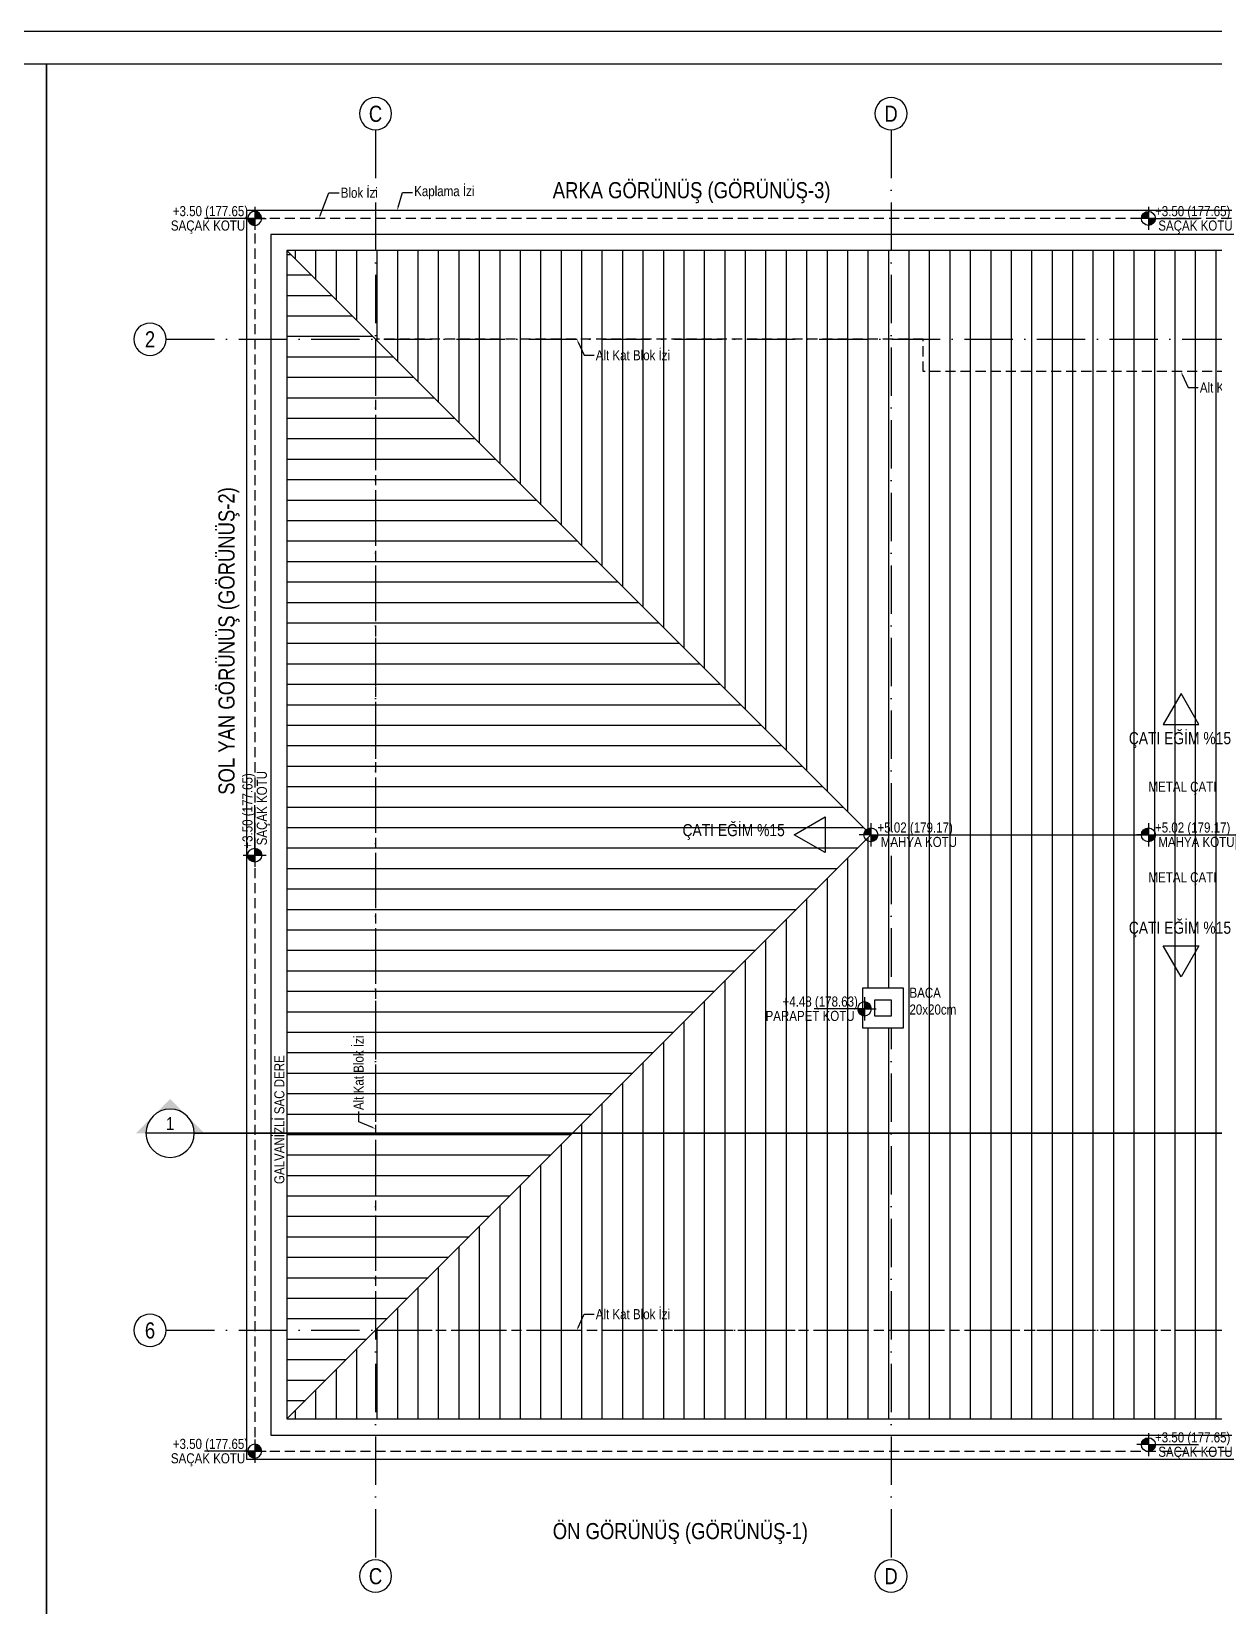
# Model space of a CAD drawing. Header units: millimetres. Extents: x 82776 to 137242, y 11666 to 27998.
# Drawn here: x 105593 to 107062, y 21599 to 23554 of the extents above; entities that cross this region are included whole.
import ezdxf
from ezdxf import colors
from ezdxf.entities.mleader import LeaderData, LeaderLine
from ezdxf.enums import TextEntityAlignment as Align
from ezdxf.math import Vec2, Vec3

# ---------------------------------------------------------------- set-up
doc = ezdxf.new("R2010")
doc.units = ezdxf.units.MM
for name, pattern in [('( Hidden )', [0.375, 0.25, -0.125]), ('ACAD_ISO10W100', [18, 12, -3, 0, -3]), ('DASHED', [15, 10, -5])]:
    doc.linetypes.add(name, pattern=pattern)
for name, color, linetype in [('0_IFC_Elevation_1', 41, 'Continuous'), ('0_IFC_Elevation_2', 31, 'Continuous'), ('0_IFC_Elevation_3', 21, 'Continuous'), ('0_IFC_Elevation_5', 252, 'Continuous'), ('0_IFC_Grid', 14, 'ACAD_ISO10W100'), ('0_IFC_Grid_Text_100', 14, 'Continuous'), ('0_IFC_Hatch_Structure', 251, 'Continuous'), ('0_IFC_Legend_Viewport', 7, 'Continuous'), ('0_IFC_Notation_Level_200', 160, 'Continuous'), ('0_IFC_Notation_Section_50', 10, 'Continuous'), ('0_IFC_Room_Text(No)_50', 12, 'Continuous'), ('0_IFC_Text_Explanation_50', 231, 'Continuous')]:
    doc.layers.add(name, color=color, linetype=linetype)
doc.styles.add('IFC_TEXT', font='ARIALN.TTF')

# ---------------------------------------------------------------- blocks, each defined once
blk = doc.blocks.new('*U48')
at = {"layer": '0_IFC_Legend_Viewport', "transparency": 33554687}
blk.add_lwpolyline([(-2913.3, 2920), (0, 2920), (0, 0), (-2913.3, 0)], close=True, dxfattribs=at)
at = {"style": 'IFC_TEXT'}
for tag, p in [('PAFTA', (-2283.7, 17.9)), ('KOT', (-1159.1, 18)), ('OLCEK', (-110.4, 17.9))]:
    blk.add_attdef(tag, p, '', height=35, dxfattribs=at)
blk = doc.blocks.new('0_IFC_AXIS_TEXT_100')
at = {"layer": '0_IFC_Grid_Text_100'}
blk.add_circle((0, 1000), 1000, dxfattribs=at)
at = {"layer": '0_IFC_Grid_Text_100', "style": 'IFC_TEXT'}
blk.add_attdef('AXIS_NO', text='', height=1000, dxfattribs=at).set_placement((0, 993), align=Align.MIDDLE_CENTER)
blk = doc.blocks.new('B_CK_AKS')
at = {"layer": '0_IFC_Grid', "ltscale": 5}
for points in [[(0, 260), (0, -1515)], [(640, 260), (640, -1515)], [(-260, 0), (2260, 0)], [(-260, -1230), (2260, -1230)]]:
    blk.add_lwpolyline(points, dxfattribs=at)
ref = blk.add_blockref('0_IFC_AXIS_TEXT_100', (0, 260), dxfattribs=dict(xscale=-0.02, yscale=0.02, zscale=0.02, rotation=0.0064968962269241))
ref.add_attrib('AXIS_NO', 'C', dxfattribs={"layer": '0_IFC_Grid_Text_100', "height": 20, "rotation": 0.0064969, "style": 'IFC_TEXT'}).set_placement((-0.00225, 279.85432), align=Align.MIDDLE_CENTER)
ref = blk.add_blockref('0_IFC_AXIS_TEXT_100', (640, 260), dxfattribs=dict(xscale=-0.02, yscale=0.02, zscale=0.02, rotation=0.0064968962269241))
ref.add_attrib('AXIS_NO', 'D', dxfattribs={"layer": '0_IFC_Grid_Text_100', "height": 20, "rotation": 0.0064969, "style": 'IFC_TEXT'}).set_placement((639.99775, 279.85432), align=Align.MIDDLE_CENTER)
ref = blk.add_blockref('0_IFC_AXIS_TEXT_100', (-279.99773, -20.00227), dxfattribs=dict(xscale=-0.02, yscale=0.02, zscale=0.02, rotation=0.0064968962269241))
ref.add_attrib('AXIS_NO', '2', dxfattribs={"layer": '0_IFC_Grid_Text_100', "height": 20, "rotation": 0.0064969, "style": 'IFC_TEXT'}).set_placement((-279.99998, -0.14795), align=Align.MIDDLE_CENTER)
ref = blk.add_blockref('0_IFC_AXIS_TEXT_100', (-279.99773, -1250.00227), dxfattribs=dict(xscale=-0.02, yscale=0.02, zscale=0.02, rotation=0.0064968962269241))
ref.add_attrib('AXIS_NO', '6', dxfattribs={"layer": '0_IFC_Grid_Text_100', "height": 20, "rotation": 0.0064969, "style": 'IFC_TEXT'}).set_placement((-279.99998, -1230.14795), align=Align.MIDDLE_CENTER)
ref = blk.add_blockref('0_IFC_AXIS_TEXT_100', (0.00262, -1555), dxfattribs=dict(xscale=-0.02, yscale=0.02, zscale=0.02, rotation=0.0064968962269241))
ref.add_attrib('AXIS_NO', 'C', dxfattribs={"layer": '0_IFC_Grid_Text_100', "height": 20, "rotation": 0.0064969, "style": 'IFC_TEXT'}).set_placement((0.00037, -1535.14568), align=Align.MIDDLE_CENTER)
ref = blk.add_blockref('0_IFC_AXIS_TEXT_100', (640.00262, -1555), dxfattribs=dict(xscale=-0.02, yscale=0.02, zscale=0.02, rotation=0.0064968962269241))
ref.add_attrib('AXIS_NO', 'D', dxfattribs={"layer": '0_IFC_Grid_Text_100', "height": 20, "rotation": 0.0064969, "style": 'IFC_TEXT'}).set_placement((640.00037, -1535.14568), align=Align.MIDDLE_CENTER)
blk = doc.blocks.new('D_CATI PLANI')
at = {"layer": '0_IFC_Hatch_Structure'}
h = blk.add_hatch(dxfattribs=at)
h.set_pattern_fill('LINE', color=256, scale=8, angle=-270)
h.set_pattern_definition([(90, (-101190.973, -22570.152), (-25.4, -5e-15), [])])
h.paths.add_polyline_path([(50, -50), (775, -775), (1545, -775), (2270, -50)])
h.paths.add_polyline_path([(50, -1500), (775, -775), (1545, -775), (2270, -1500)])
h = blk.add_hatch(dxfattribs=at)
h.set_pattern_fill('LINE', color=256, scale=8)
h.set_pattern_definition([(0, (-101190.973, -22570.152), (0, 25.4), [])])
h.paths.add_polyline_path([(2270, -50), (2270, -1500), (1545, -775)])
h.paths.add_polyline_path([(50, -50), (50, -1500), (775, -775)])
at = {"layer": '0_IFC_Elevation_1', "ltscale": 50}
for points in [[(50, -1500), (775, -775), (50, -50)], [(775, -775), (1545, -775)]]:
    blk.add_lwpolyline(points, dxfattribs=at)
at = {"layer": '0_IFC_Elevation_2', "ltscale": 50}
blk.add_lwpolyline([(50, -1500), (2270, -1500), (2270, -50), (50, -50)], close=True, dxfattribs=at)
at = {"layer": '0_IFC_Elevation_3', "ltscale": 50}
for points in [[(0, -1550), (2320, -1550), (2320, 0), (0, 0)], [(30, -1520), (2290, -1520), (2290, -30), (30, -30)]]:
    blk.add_lwpolyline(points, close=True, dxfattribs=at)
at = {"layer": '0_IFC_Elevation_5', "linetype": '( Hidden )', "ltscale": 50}
for points in [[(10, -1540), (2310, -1540), (2310, -10), (10, -10)], [(160, -1390), (2160, -1390), (2160, -160), (1480, -160), (1480, -200), (840, -200), (840, -160), (160, -160)]]:
    blk.add_lwpolyline(points, close=True, dxfattribs=at)
blk = doc.blocks.new('*U1783')
at = {"layer": '0_IFC_Room_Text(No)_50'}
h = blk.add_hatch(color=256, dxfattribs=at)
h.paths.add_polyline_path([(0, 1061), (-530, 530, -0.414214), (530, 530)])
h.paths.add_polyline_path([(530, 530, -0.198912), (750, 0), (1061, 0)])
h.paths.add_polyline_path([(-530, 530), (-1061, 0), (-750, 0, -0.198912)])
at = {"layer": '0_IFC_Room_Text(No)_50', "linetype": 'Continuous'}
blk.add_line((-750, 0), (750, 0), dxfattribs=at)
blk.add_circle((0, 0), 750, dxfattribs=at)
at = {"layer": '0_IFC_Room_Text(No)_50', "style": 'IFC_TEXT'}
blk.add_attdef('NO', text='', height=400, dxfattribs=at).set_placement((0, 100), align=Align.CENTER)
for p in [(0, -100), (0, -374)]:
    blk.add_attdef('SHEET', text='', height=200, dxfattribs=at).set_placement(p, align=Align.TOP_CENTER)
blk = doc.blocks.new('B_KESIT YERLERI')
at = {"layer": '0_IFC_Notation_Section_50', "linetype": 'DASHED', "ltscale": 3, "const_width": 2, "elevation": 425.7}
blk.add_lwpolyline([(-225, 244.6), (2235, 244.6)], dxfattribs=at)
ref = blk.add_blockref('*U1783', (-255, 244.6, 425.7), dxfattribs=dict(xscale=-0.0400000000259542, yscale=0.0400000000259542, zscale=0.0400000000259542))
ref.add_attrib('NO', '1', dxfattribs={"layer": '0_IFC_Room_Text(No)_50', "height": 16, "style": 'IFC_TEXT'}).set_placement((-255, 248.6, 425.7), align=Align.CENTER)
at = {"layer": '0_IFC_Notation_Section_50', "transparency": 33554687, "char_height": 20, "attachment_point": 1, "style": 'IFC_TEXT'}
for s, insert in [('\\pxql;ARKA GÖRÜNÜŞ (GÖRÜNÜŞ-3)', (220, 1425)), ('\\pxql;ÖN GÖRÜNÜŞ (GÖRÜNÜŞ-1)', (220, -239.2, 426.2))]:
    blk.add_mtext_dynamic_manual_height_columns(s, width=515.997, gutter_width=12.5, heights=[0], dxfattribs=dict(at, insert=insert))
at = {"layer": '0_IFC_Notation_Section_50', "transparency": 33554687, "insert": (-195, 664.6, 425.7), "char_height": 20, "attachment_point": 1, "rotation": 90, "style": 'IFC_TEXT'}
blk.add_mtext_dynamic_manual_height_columns('SOL YAN GÖRÜNÜŞ (GÖRÜNÜŞ-2)', width=439.524, gutter_width=12.5, heights=[0], dxfattribs=at)
blk = doc.blocks.new('0_IFC_NOTATION_LEVEL_200')
at = {"layer": '0_IFC_Notation_Level_200'}
h = blk.add_hatch(color=256, dxfattribs=at)
h.dxf.hatch_style = 1
h.paths.add_polyline_path([(0, 0), (0, 576, 0.4142136), (-576, 0)])
h.paths.add_polyline_path([(0, -576, 0.4142136), (576, 0), (0, 0)])
for p, q in [((0, 0), (-960, 0)), ((0, 960), (0, -960)), ((0, 0), (4154, 0))]:
    blk.add_line(p, q, dxfattribs=at)
blk.add_circle((0, 0), 576, dxfattribs=at)
at = {"layer": '0_IFC_Notation_Level_200', "style": 'IFC_TEXT'}
for tag, p in [('LEVEL_ABOVE', (549, 185)), ('LEVEL_BELOW', (549, -1005))]:
    blk.add_attdef(tag, p, '', height=800, dxfattribs=at)
blk = doc.blocks.new('B BLOK CATI KOTLARI')
ref = blk.add_blockref('0_IFC_NOTATION_LEVEL_200', (0, 0), dxfattribs=dict(xscale=-0.015, yscale=0.015, zscale=0.015))
ref.add_attrib('LEVEL_BELOW', 'SAÇAK KOTU', (-104.1, -15.1), dxfattribs={"layer": '0_IFC_Notation_Level_200', "height": 12.5, "rotation": 0, "style": 'IFC_TEXT'})
ref.add_attrib('LEVEL_ABOVE', '+3.50 (177.65)', (-101.7, 2.8), dxfattribs={"layer": '0_IFC_Notation_Level_200', "height": 12.5, "rotation": 0, "style": 'IFC_TEXT'})
ref = blk.add_blockref('0_IFC_NOTATION_LEVEL_200', (1109.5, 0), dxfattribs=dict(xscale=0.015, yscale=0.015, zscale=0.015))
ref.add_attrib('LEVEL_BELOW', 'SAÇAK KOTU', (1121.8, -15.1), dxfattribs={"layer": '0_IFC_Notation_Level_200', "height": 12.5, "rotation": 360, "style": 'IFC_TEXT'})
ref.add_attrib('LEVEL_ABOVE', '+3.50 (177.65)', (1117.7, 2.8), dxfattribs={"layer": '0_IFC_Notation_Level_200', "height": 12.5, "rotation": 360, "style": 'IFC_TEXT'})
ref = blk.add_blockref('0_IFC_NOTATION_LEVEL_200', (0, -790.4), dxfattribs=dict(xscale=0.015, yscale=0.015, zscale=0.015, rotation=90))
ref.add_attrib('LEVEL_BELOW', 'SAÇAK KOTU', (15.1, -778.1), dxfattribs={"layer": '0_IFC_Notation_Level_200', "height": 12.5, "rotation": 90, "style": 'IFC_TEXT'})
ref.add_attrib('LEVEL_ABOVE', '+3.50 (177.65)', (-2.8, -782.2), dxfattribs={"layer": '0_IFC_Notation_Level_200', "height": 12.5, "rotation": 90, "style": 'IFC_TEXT'})
ref = blk.add_blockref('0_IFC_NOTATION_LEVEL_200', (765, -765), dxfattribs=dict(xscale=0.015, yscale=0.015, zscale=0.015))
ref.add_attrib('LEVEL_BELOW', 'MAHYA KOTU', (777.3, -780.1), dxfattribs={"layer": '0_IFC_Notation_Level_200', "height": 12.5, "rotation": 360, "style": 'IFC_TEXT'})
ref.add_attrib('LEVEL_ABOVE', '+5.02 (179.17)', (773.2, -762.2), dxfattribs={"layer": '0_IFC_Notation_Level_200', "height": 12.5, "rotation": 360, "style": 'IFC_TEXT'})
ref = blk.add_blockref('0_IFC_NOTATION_LEVEL_200', (1109.5, -765), dxfattribs=dict(xscale=0.015, yscale=0.015, zscale=0.015))
ref.add_attrib('LEVEL_BELOW', 'MAHYA KOTU', (1121.8, -780.1), dxfattribs={"layer": '0_IFC_Notation_Level_200', "height": 12.5, "rotation": 360, "style": 'IFC_TEXT'})
ref.add_attrib('LEVEL_ABOVE', '+5.02 (179.17)', (1117.7, -762.2), dxfattribs={"layer": '0_IFC_Notation_Level_200', "height": 12.5, "rotation": 360, "style": 'IFC_TEXT'})
ref = blk.add_blockref('0_IFC_NOTATION_LEVEL_200', (757, -981, 425.7), dxfattribs=dict(xscale=-0.015, yscale=0.015, zscale=0.015, rotation=359.9999999998952))
ref.add_attrib('LEVEL_BELOW', 'PARAPET KOTU', (634.2, -996, 425.7), dxfattribs={"layer": '0_IFC_Notation_Level_200', "height": 12.5, "rotation": 0, "style": 'IFC_TEXT'})
ref.add_attrib('LEVEL_ABOVE', '+4.48 (178.63)', (655.3, -978.2, 425.7), dxfattribs={"layer": '0_IFC_Notation_Level_200', "height": 12.5, "rotation": 0, "style": 'IFC_TEXT'})
ref = blk.add_blockref('0_IFC_NOTATION_LEVEL_200', (0, -1530), dxfattribs=dict(xscale=-0.015, yscale=0.015, zscale=0.015))
ref.add_attrib('LEVEL_BELOW', 'SAÇAK KOTU', (-104.1, -1545.1), dxfattribs={"layer": '0_IFC_Notation_Level_200', "height": 12.5, "rotation": 0, "style": 'IFC_TEXT'})
ref.add_attrib('LEVEL_ABOVE', '+3.50 (177.65)', (-101.7, -1527.2), dxfattribs={"layer": '0_IFC_Notation_Level_200', "height": 12.5, "rotation": 0, "style": 'IFC_TEXT'})
ref = blk.add_blockref('0_IFC_NOTATION_LEVEL_200', (1109.5, -1521.9), dxfattribs=dict(xscale=0.015, yscale=0.015, zscale=0.015))
ref.add_attrib('LEVEL_BELOW', 'SAÇAK KOTU', (1121.8, -1537), dxfattribs={"layer": '0_IFC_Notation_Level_200', "height": 12.5, "rotation": 360, "style": 'IFC_TEXT'})
ref.add_attrib('LEVEL_ABOVE', '+3.50 (177.65)', (1117.7, -1519.1), dxfattribs={"layer": '0_IFC_Notation_Level_200', "height": 12.5, "rotation": 360, "style": 'IFC_TEXT'})
blk = doc.blocks.new('B_CATI_YAZI')
at = {"layer": '0_IFC_Text_Explanation_50', "elevation": -87363.2}
for points in [[(1137.9, 911.9), (1182.1, 911.9), (1160, 950.3)], [(1137.9, 637.3), (1182.1, 637.3), (1160, 598.8)]]:
    blk.add_lwpolyline(points, close=True, dxfattribs=at)
at = {"layer": '0_IFC_Text_Explanation_50'}
blk.add_lwpolyline([(718.2, 797.1), (718.2, 752.9), (679.8, 775)], close=True, dxfattribs=at)
at = {"layer": '0_IFC_Text_Explanation_50', "style": 'IFC_TEXT'}
for s, width, insert, char_height, attachment_point in [('ÇATI EĞİM %15', 167.351, (1095.2, 902.4, -87363.2), 15, 1), ('METAL ÇATI', 104.386, (1204, 840.9, -87363.2), 12.5, 3), ('ÇATI EĞİM %15', 167.351, (541.1, 788.3, -87363.2), 15, 1), ('METAL ÇATI', 104.386, (1204, 728.5, -87363.2), 12.5, 3), ('ÇATI EĞİM %15', 167.351, (1095.2, 667.2, -87363.2), 15, 1), ('BACA\\P20x20cm', 115.155, (822.9, 585.2), 12.5, 1)]:
    blk.add_mtext_dynamic_manual_height_columns(s, width=width, gutter_width=12.5, heights=[0], dxfattribs=dict(at, insert=insert, char_height=char_height, attachment_point=attachment_point))
at = {"layer": '0_IFC_Text_Explanation_50', "insert": (47, 501.4), "char_height": 12.5, "attachment_point": 9, "rotation": 90, "style": 'IFC_TEXT'}
blk.add_mtext_dynamic_manual_height_columns('GALVANİZLİ SAC DERE', width=167.351, gutter_width=12.5, heights=[0], dxfattribs=at)
at = {"layer": '0_IFC_Text_Explanation_50'}
ml = blk.add_multileader_mtext('Standard', dxfattribs=at)
ml.set_content('Kaplama İzi', color=256, style='IFC_TEXT')
ml.set_leader_properties()
ml.build(insert=Vec2(0, 0))
ml.multileader.update_dxf_attribs({"text_right_attachment_type": 2, "dogleg_length": 0.36})
ctx = ml.context
ctx.base_point, ctx.char_height, ctx.plane_origin = Vec3(206, 1572.1), 12.5, Vec3(236.2, 1550)
ctx.right_attachment = 2
notes = []
notes.append((ctx, [(0, (1, 1, 0), (193.4, 1572.1), (1, 0), 12.6, [(0, [(186.9, 1550)], 0, [])])]))
ctx.mtext.insert, ctx.mtext.flow_direction = Vec3(208, 1580.1), 5
ml = blk.add_multileader_mtext('Standard', dxfattribs=at)
ml.set_content('Blok İzi', color=256, style='IFC_TEXT')
ml.set_leader_properties()
ml.build(insert=Vec2(0, 0))
ml.multileader.update_dxf_attribs({"text_right_attachment_type": 2, "dogleg_length": 0.36})
ctx = ml.context
ctx.base_point, ctx.char_height, ctx.plane_origin = Vec3(114.8, 1571.7), 12.5, Vec3(139.3, 1540)
ctx.right_attachment = 2
notes.append((ctx, [(0, (1, 1, 0), (102.2, 1571.7), (1, 0), 12.6, [(0, [(90, 1540)], 0, [])])]))
ctx.mtext.insert, ctx.mtext.flow_direction = Vec3(116.8, 1578.1), 5
ml = blk.add_multileader_mtext('Standard', dxfattribs=at)
ml.set_content('Alt Kat Blok İzi', color=256, style='IFC_TEXT')
ml.set_leader_properties()
ml.build(insert=Vec2(0, 0))
ml.multileader.update_dxf_attribs({"text_right_attachment_type": 2, "dogleg_length": 0.36})
ctx = ml.context
ctx.base_point, ctx.char_height, ctx.plane_origin = Vec3(431.4, 1370.1), 12.5, Vec3(459.3, 1351.9)
ctx.right_attachment = 2
notes.append((ctx, [(0, (1, 1, 0), (418.9, 1370.1), (1, 0), 12.6, [(0, [(410, 1390)], 0, [])])]))
ctx.mtext.insert, ctx.mtext.rotation, ctx.mtext.flow_direction = Vec3(433.4, 1376.4), 6.283185, 5
ml = blk.add_multileader_mtext('Standard', dxfattribs=at)
ml.set_content('Alt Kat Blok İzi', color=256, style='IFC_TEXT')
ml.set_leader_properties()
ml.build(insert=Vec2(0, 0))
ml.multileader.update_dxf_attribs({"text_right_attachment_type": 2, "dogleg_length": 0.36})
ctx = ml.context
ctx.base_point, ctx.char_height, ctx.plane_origin = Vec3(1181.4, 1330.1), 12.5, Vec3(1209.3, 1311.9)
ctx.right_attachment = 2
notes.append((ctx, [(0, (1, 1, 0), (1168.9, 1330.1), (1, 0), 12.6, [(0, [(1160, 1350)], 0, [])])]))
ctx.mtext.insert, ctx.mtext.rotation, ctx.mtext.flow_direction = Vec3(1183.4, 1336.4), 6.283185, 5
ml = blk.add_multileader_mtext('Standard', dxfattribs=at)
ml.set_content('Alt Kat Blok İzi', color=256, style='IFC_TEXT')
ml.set_leader_properties()
ml.build(insert=Vec2(0, 0))
ml.multileader.update_dxf_attribs({"text_right_attachment_type": 2, "dogleg_length": 0.36})
ctx = ml.context
ctx.base_point, ctx.char_height, ctx.plane_origin, ctx.plane_x_axis, ctx.plane_y_axis = Vec3(139.1, 431.4), 12.5, Vec3(157.3, 459.3), Vec3(0, 1), Vec3(-1, 0)
ctx.right_attachment = 2
notes.append((ctx, [(0, (1, 1, 0), (139.1, 418.9), (0, 1), 12.6, [(0, [(160, 410)], 0, [])])]))
ctx.mtext.insert, ctx.mtext.text_direction, ctx.mtext.rotation, ctx.mtext.flow_direction = Vec3(132.7, 433.4), Vec3(0, 1), 1.570796, 5
ml = blk.add_multileader_mtext('Standard', dxfattribs=at)
ml.set_content('Alt Kat Blok İzi', color=256, style='IFC_TEXT')
ml.set_leader_properties()
ml.build(insert=Vec2(0, 0))
ml.multileader.update_dxf_attribs({"text_right_attachment_type": 2, "dogleg_length": 0.36})
ctx = ml.context
ctx.base_point, ctx.char_height, ctx.plane_origin = Vec3(431.4, 179.9), 12.5, Vec3(459.3, 198.1)
ctx.right_attachment = 2
notes.append((ctx, [(0, (1, 1, 0), (418.9, 179.9), (1, 0), 12.6, [(0, [(410, 160)], 0, [])])]))
ctx.mtext.insert, ctx.mtext.flow_direction = Vec3(433.4, 186.3), 5
for ctx, leaders in notes:
    for number, flags, end, landing, length, lines in leaders:
        leader = LeaderData()
        leader.index, (leader.has_last_leader_line, leader.has_dogleg_vector, leader.attachment_direction) = number, flags
        leader.last_leader_point, leader.dogleg_vector, leader.dogleg_length = Vec3(end), Vec3(landing), length
        for number, points, colour, breaks in lines:
            line = LeaderLine()
            line.index, line.vertices, line.color, line.breaks = number, Vec3.list(points), colors.encode_raw_color(colour), breaks
            leader.lines.append(line)
        ctx.leaders.append(leader)
at = {"ltscale": 50}
blk.add_wipeout([(765, 585), (815, 585), (815, 535), (765, 535)], dxfattribs=at).translate(0, 0, 425.7).dxf.layer = '0_IFC_Elevation_3'
at = {"layer": '0_IFC_Elevation_3', "ltscale": 50, "elevation": 425.7}
for points in [[(765, 585), (815, 585), (815, 535), (765, 535)], [(780, 570), (800, 570), (800, 550), (780, 550)]]:
    blk.add_lwpolyline(points, close=True, dxfattribs=at)

msp = doc.modelspace()

# ---------------------------------------------------------------- linework, layer by layer
msp.add_lwpolyline([(82776.4, 23553.6), (82776.4, 20553.6), (135318.5, 20553.3), (135318.5, 23553.3)], close=True)

# ---------------------------------------------------------------- block references
for name, p in [('*U48', (105611.4, 20593.6)), ('B_CK_AKS', (106020.1, 23171.6, -425.7)), ('D_CATI PLANI', (105860.1, 23331.6, -425.7))]:
    msp.add_blockref(name, p)

# ---------------------------------------------------------------- next in the draw order: block references
msp.add_blockref('B_CATI_YAZI', (105860.1, 21781.6, -425.7))

# ---------------------------------------------------------------- next in the draw order: block references
for name, p in [('*U48', (108524.7, 20593.6)), ('B_KESIT YERLERI', (106020.1, 21941.6, -425.7)), ('B BLOK CATI KOTLARI', (105870.1, 23321.6, -425.7))]:
    msp.add_blockref(name, p)

doc.saveas('drawing.dxf')
